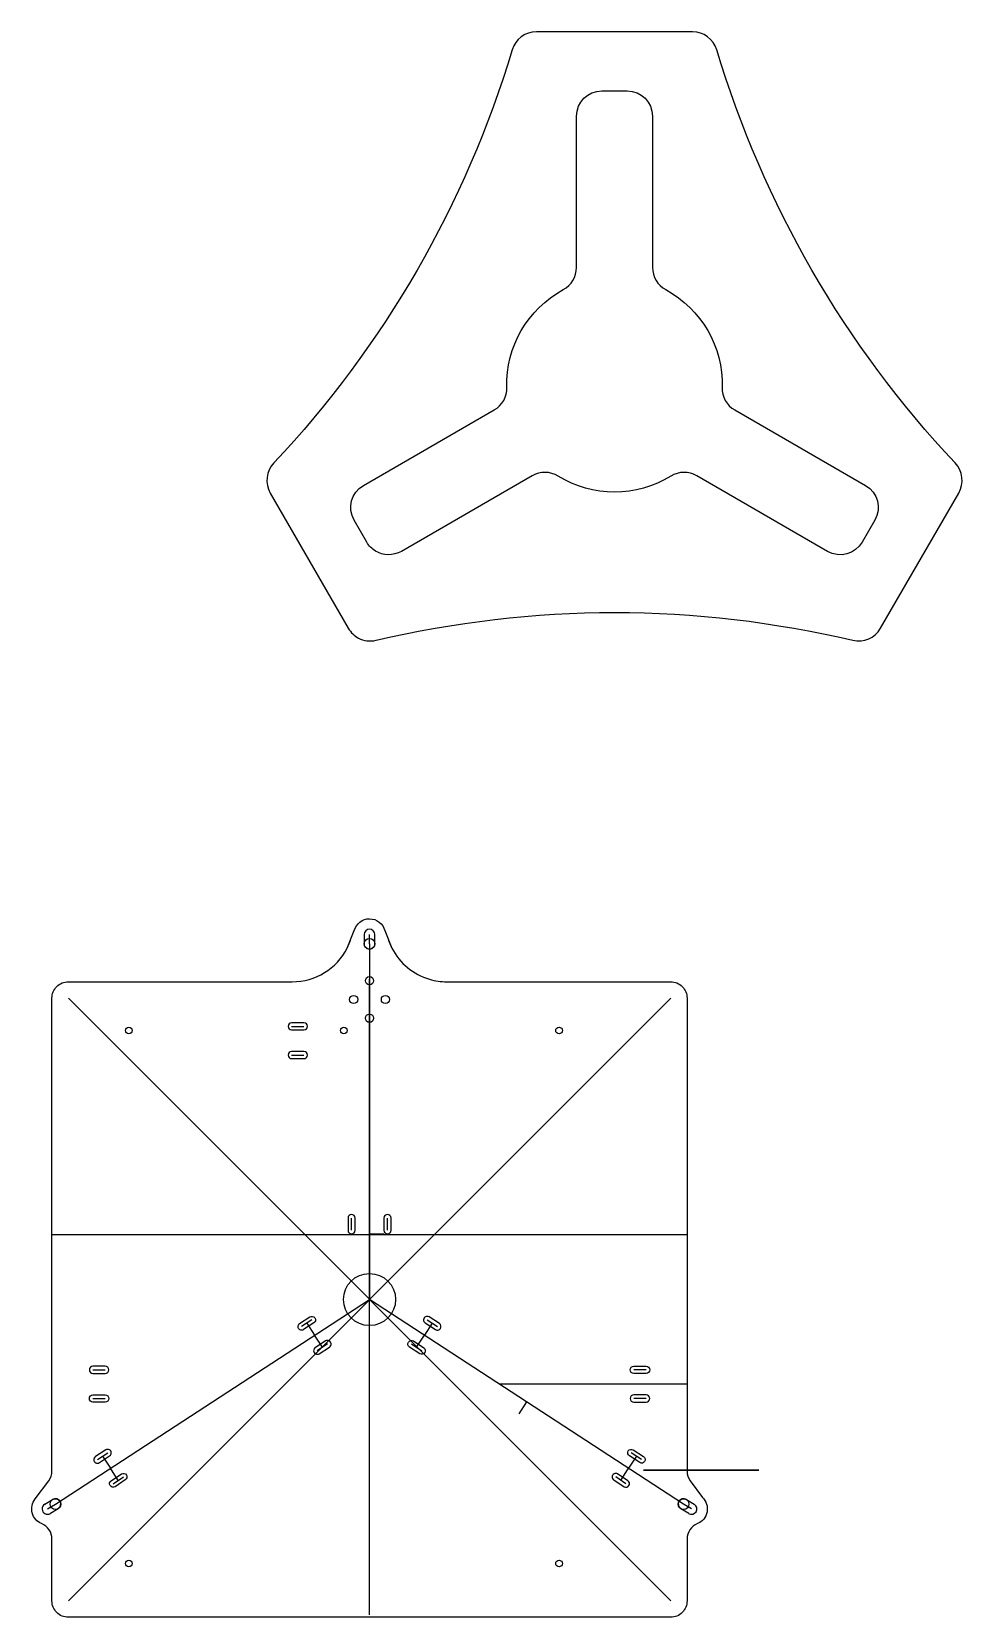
# Model space of a CAD drawing. Header units: millimetres. Extents: x 123 to 578, y -188 to 586.
import ezdxf

# ---------------------------------------------------------------- set-up
doc = ezdxf.new("R2010")
doc.units = ezdxf.units.MM
doc.layers.get('0').update_dxf_attribs({"linetype": 'CONTINUOUS'})

msp = doc.modelspace()

# ---------------------------------------------------------------- linework, layer by layer
for p, q in [((445.06, 585.81), (368.86, 585.81)), ((400.78, 556.97), (413.14, 556.96)), ((388.42, 470.86), (388.42, 544.61)), ((425.5, 544.61), (425.5, 470.86)), ((284.41, 364.45), (348.28, 401.32)), ((465.65, 401.32), (529.52, 364.45)), ((366.82, 369.21), (302.95, 332.34)), ((510.98, 332.34), (447.11, 369.21)), ((238.95, 360.79), (277.05, 294.8)), ((536.88, 294.8), (574.98, 360.79)), ((286.06, 336.86), (279.88, 347.56)), ((534.04, 347.56), (527.86, 336.86)), ((284.77, 145.41), (284.77, 140.91)), ((287.39, 140.91), (287.39, 145.41)), ((287.39, 140.91), (287.39, -32.6)), ((290.02, 140.91), (290.02, 145.41)), ((287.39, -186.39), (287.39, 123.61)), ((434.39, -179.6), (140.39, 114.4)), ((434.39, 114.4), (140.39, -179.6)), ((442.39, 114.4), (442.39, -116.41)), ((249.39, 100.65), (255.39, 100.65)), ((249.39, 86.65), (255.39, 86.65)), ((278.64, 1.15), (278.64, 7.15)), ((296.14, 1.15), (296.14, 7.15)), ((132.39, -0.92), (442.39, -0.96)), ((287.39, -0.6), (294.39, -0.6)), ((134.09, -132.39), (287.39, -32.6)), ((440.69, -132.39), (287.39, -32.6)), ((259.27, -42.55), (254.24, -45.83)), ((256.76, -44.19), (260.57, -50.06)), ((318.03, -44.19), (314.21, -50.06)), ((315.52, -42.55), (320.54, -45.83)), ((264.39, -55.92), (260.57, -50.06)), ((310.39, -55.92), (314.21, -50.06)), ((266.91, -54.29), (261.88, -57.56)), ((307.88, -54.29), (312.91, -57.56)), ((152.39, -66.89), (158.39, -66.89)), ((422.39, -66.89), (416.39, -66.89)), ((442.39, -73.89), (350.82, -73.89)), ((152.39, -80.89), (158.39, -80.89)), ((364.04, -82.49), (360.22, -88.36)), ((422.39, -80.89), (416.39, -80.89)), ((154.58, -110.7), (159.61, -107.43)), ((420.21, -110.7), (415.18, -107.43)), ((157.09, -109.06), (160.91, -114.93)), ((164.73, -120.8), (160.91, -114.93)), ((410.06, -120.8), (413.88, -114.93)), ((417.69, -109.06), (413.88, -114.93)), ((424.85, -115.89), (428.1, -115.89)), ((460.39, -115.89), (439.91, -115.89)), ((468.69, -115.89), (471.94, -115.89)), ((162.22, -122.44), (167.24, -119.16)), ((412.57, -122.44), (407.54, -119.16)), ((123.88, -130.32), (124.19, -129.9)), ((128.88, -132.49), (132.72, -130.15)), ((442.06, -130.15), (445.9, -132.49)), ((130.25, -134.73), (134.09, -132.39)), ((135.46, -134.63), (131.62, -136.97)), ((443.17, -136.97), (439.33, -134.63)), ((444.53, -134.73), (440.69, -132.39))]:
    msp.add_line(p, q)
for points in [[(434.39, -187.6), (140.39, -187.6, -0.414214), (132.39, -179.6), (132.39, -149.35, 0.30651), (127.37, -141.93, -0.50272), (124.19, -129.9), (130.81, -121.01, 0.161389), (132.39, -116.24), (132.39, 114.4, -0.414214), (140.39, 122.4), (249.69, 122.4, 0.28251), (276.45, 138.83), (279.95, 147.39, -0.772235), (294.85, 147.34), (298.34, 138.82, 0.206769), (316.65, 123.61, 0.071459), (325.09, 122.4), (434.39, 122.4, -0.414214), (442.39, 114.4), (442.39, -116.31, 0.159699), (443.94, -121.05), (449.87, -129.11, -0.546841), (447.42, -141.93, 0.30651), (442.39, -149.35), (442.39, -179.6, -0.414214)], [(249.39, 98.9), (255.39, 98.9, 1), (255.39, 102.4), (249.39, 102.4, 1)], [(249.39, 88.4, 1), (249.39, 84.9), (255.39, 84.9, 1), (255.39, 88.4)], [(276.89, 1.15, 1), (280.39, 1.15), (280.39, 7.15, 1), (276.89, 7.15)], [(297.89, 1.15), (297.89, 7.15, 1), (294.39, 7.15), (294.39, 1.15, 1)], [(253.29, -44.36), (258.31, -41.09, -1), (260.22, -44.02), (255.2, -47.29, -1)], [(319.59, -47.29, 1), (321.5, -44.36), (316.47, -41.09, 1), (314.56, -44.02)], [(262.83, -59.03), (267.86, -55.76, 1), (265.95, -52.82), (260.92, -56.09, 1)], [(308.83, -52.82), (313.86, -56.09, -1), (311.95, -59.03), (306.92, -55.76, -1)], [(152.39, -65.14, 1), (152.39, -68.64), (158.39, -68.64, 1), (158.39, -65.14)], [(416.39, -65.14), (422.39, -65.14, -1), (422.39, -68.64), (416.39, -68.64, -1)], [(152.39, -79.14), (158.39, -79.14, -1), (158.39, -82.64), (152.39, -82.64, -1)], [(422.39, -79.14), (416.39, -79.14, 1), (416.39, -82.64), (422.39, -82.64, 1)], [(160.56, -108.9, 1), (158.65, -105.96), (153.62, -109.23, 1), (155.53, -112.17)], [(419.26, -112.17), (414.23, -108.9, -1), (416.13, -105.96), (421.16, -109.23, -1)], [(161.26, -120.97), (166.29, -117.69, -1), (168.2, -120.62), (163.17, -123.9, -1)], [(413.53, -120.97), (408.5, -117.69, 1), (406.59, -120.62), (411.61, -123.9, 1)]]:
    msp.add_lwpolyline(points, format="xyb", close=True)
for points in [[(471.82, -115.89), (469.9, -115.89), (464.89, -115.89), (462.97, -115.89), (460.5, -115.89), (454.59, -115.89), (451.81, -115.89), (444.97, -115.89), (421.14, -115.89), (443.62, -115.89), (444.73, -115.89), (451.13, -115.89), (454.38, -115.89), (460.5, -115.89), (462.97, -115.89), (464.89, -115.89), (469.9, -115.89)], [(433.63, -115.89), (439.91, -115.89)], [(446.77, -115.89), (450.02, -115.89)], [(471.82, -115.89), (474.28, -115.89)], [(476.12, -115.89), (477.39, -115.89), (474.28, -115.89)]]:
    msp.add_lwpolyline(points, close=True)
for centre, radius in [((287.39, 140.91), 2.63), ((287.39, 122.91), 2), ((279.63, 113.76), 2), ((295.16, 113.76), 2), ((287.39, 104.61), 2), ((169.89, 98.61), 1.62), ((274.89, 98.61), 1.62), ((379.89, 98.61), 1.62), ((287.39, -32.6), 12.7), ((134.09, -132.39), 2.63), ((440.69, -132.39), 2.63), ((169.89, -161.39), 1.62), ((379.89, -161.39), 1.62)]:
    msp.add_circle(centre, radius)
for centre, radius, start, end in [((287.39, 145.41), 2.62, 0, 180), ((249.69, 152.4), 30, 333.10217, 342.38933), ((287.39, 140.91), 2.62, -180, 0.00257), ((325.09, 152.4), 30, 197.68898, 206.92118), ((134.09, -132.39), 2.62, -58.57827, 121.42173), ((440.69, -132.39), 2.63, 58.57827, 238.57827), ((130.25, -134.73), 2.63, 121.42173, 301.42173), ((444.53, -134.73), 2.62, -121.42173, 58.57827)]:
    msp.add_arc(centre, radius, start, end)
for points in [[(368.86, 585.81), (363.41, 585.81), (358.59, 582.23), (357.02, 577)], [(456.9, 577), (455.33, 582.23), (450.52, 585.81), (445.06, 585.81)], [(357.02, 577), (334.4, 501.7), (294.56, 432.69), (240.65, 375.44)], [(573.27, 375.44), (519.37, 432.69), (479.53, 501.69), (456.9, 577)], [(388.42, 544.61), (388.42, 551.43), (393.96, 556.97), (400.78, 556.97)], [(413.14, 556.96), (419.97, 556.96), (425.5, 551.43), (425.5, 544.61)], [(381.95, 459.99), (385.94, 462.15), (388.42, 466.32), (388.42, 470.86)], [(425.5, 470.86), (425.5, 466.32), (427.99, 462.15), (431.98, 459.99)], [(354.45, 412.36), (353.92, 432.15), (364.54, 450.56), (381.95, 459.99)], [(431.98, 459.99), (449.38, 450.56), (460.01, 432.15), (459.47, 412.36)], [(348.28, 401.32), (352.2, 403.59), (354.58, 407.83), (354.45, 412.36)], [(459.47, 412.36), (459.35, 407.83), (461.72, 403.59), (465.65, 401.32)], [(240.65, 375.44), (236.91, 371.47), (236.22, 365.51), (238.95, 360.79)], [(379.47, 369.04), (375.6, 371.41), (370.75, 371.48), (366.82, 369.21)], [(447.11, 369.21), (443.18, 371.48), (438.33, 371.41), (434.46, 369.04)], [(574.98, 360.79), (577.71, 365.51), (577.01, 371.47), (573.27, 375.44)], [(279.88, 347.56), (276.47, 353.47), (278.5, 361.03), (284.41, 364.45)], [(434.46, 369.04), (417.59, 358.68), (396.33, 358.67), (379.47, 369.04)], [(529.52, 364.45), (535.43, 361.04), (537.45, 353.47), (534.04, 347.56)], [(290.3, 332.5), (288.6, 333.55), (287.13, 335.01), (286.06, 336.86)], [(527.86, 336.86), (524.45, 330.95), (516.89, 328.92), (510.98, 332.34)], [(302.95, 332.34), (298.89, 329.99), (294.04, 330.21), (290.3, 332.5)], [(290.59, 288.94), (367.12, 307), (446.8, 307), (523.33, 288.95)], [(277.05, 294.8), (278.24, 292.73), (279.97, 291.11), (281.98, 290.05)], [(523.33, 288.95), (528.64, 287.69), (534.15, 290.07), (536.88, 294.8)], [(281.98, 290.05), (284.56, 288.68), (287.61, 288.24), (290.59, 288.94)]]:
    msp.add_open_spline(points, degree=3)

doc.saveas('drawing.dxf')
